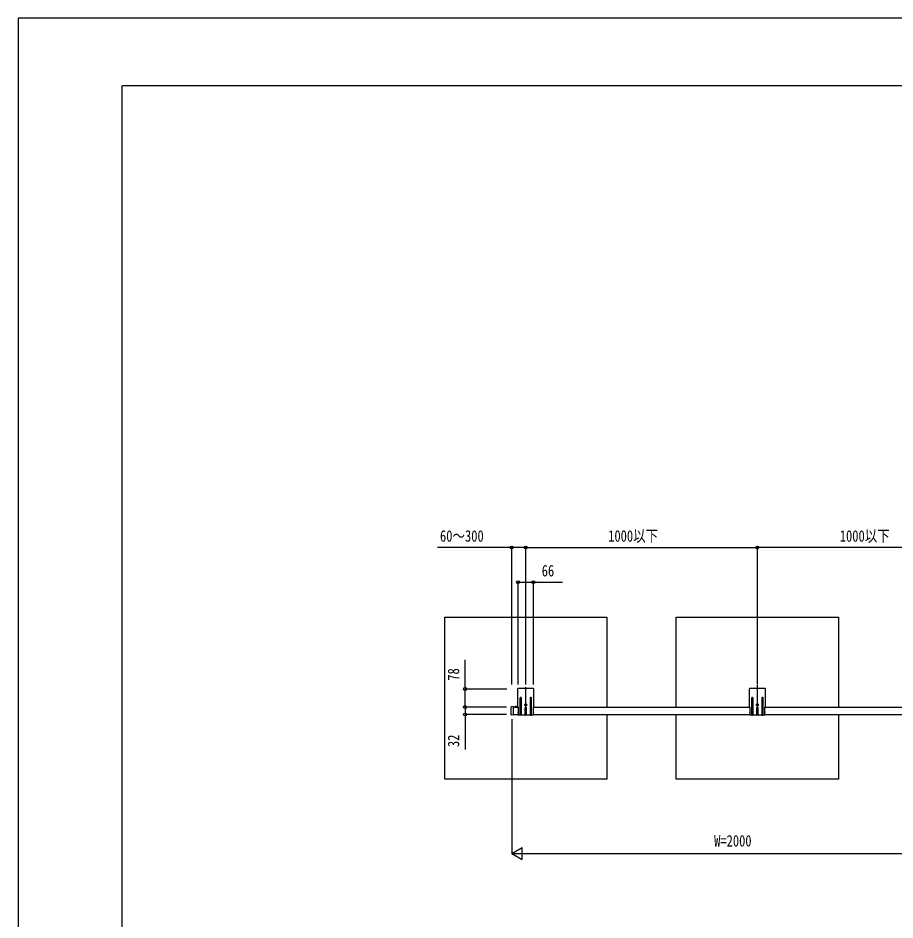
# Model space of a CAD drawing. Units: millimetres, scale not verified. Extents: x -6308 to 6308, y -4455 to 4455.
# Drawn here: x -6308 to -2522, y 560 to 4455 of the extents above; entities that cross this region are included whole.
import ezdxf
from ezdxf.enums import TextEntityAlignment as Align

# ---------------------------------------------------------------- set-up
doc = ezdxf.new("R2010")
doc.units = ezdxf.units.MM
doc.header["$LTSCALE"] = 22
for name, color, linetype in [('0-4_YKK_12', 2, 'Continuous'), ('0-5_YKK_A1', 4, 'Continuous'), ('0-6_YKK_D', 6, 'Continuous'), ('0-7_YKK_ZWAK', 7, 'Continuous')]:
    doc.layers.add(name, color=color, linetype=linetype)
doc.styles.add('ＭＳ ゴシック', font='')
doc.styles.get('ＭＳ ゴシック').set_extended_font_data('MS Gothic')

msp = doc.modelspace()

# ---------------------------------------------------------------- linework, layer by layer
at = {"layer": '0-4_YKK_12'}
for p, q in [((-4115.54, 1470.3), (-4115.54, 1565.3)), ((-3115.64, 1479.3), (-3115.64, 1574.3))]:
    msp.add_line(p, q, dxfattribs=at)
at = {"layer": '0-5_YKK_A1'}
for p, q in [((-4082.04, 1559.3), (-4149.04, 1559.3)), ((-3082.14, 1559.3), (-3149.14, 1559.3)), ((-4150.54, 1557.8), (-4150.54, 1481.3)), ((-4080.54, 1481.3), (-4080.54, 1557.8)), ((-3150.64, 1557.8), (-3150.64, 1481.3)), ((-3080.64, 1481.3), (-3080.64, 1557.8)), ((-4178.14, 1446.48), (-4178.14, 1480.12)), ((-4170.45, 1481.53), (-4177.2, 1481.12)), ((-4170.14, 1481.23), (-4170.14, 1480.55)), ((-4170.14, 1480.55), (-4170.14, 1446.05)), ((-4148.54, 1479.3), (-4150.54, 1481.3)), ((-4140.04, 1445.8), (-4140.04, 1518.8)), ((-4135.04, 1518.8), (-4135.04, 1445.8)), ((-4121.79, 1489.3), (-4109.29, 1489.3)), ((-4116.78, 1488.89), (-4117.61, 1488.89)), ((-4114.29, 1489.72), (-4113.46, 1489.72)), ((-4096.04, 1518.8), (-4096.04, 1445.8)), ((-4091.04, 1445.8), (-4091.04, 1518.8)), ((-4080.54, 1481.3), (-4082.54, 1479.3)), ((-3148.64, 1479.3), (-3150.64, 1481.3)), ((-3140.14, 1445.8), (-3140.14, 1518.8)), ((-3135.14, 1518.8), (-3135.14, 1445.8)), ((-3121.89, 1489.3), (-3109.39, 1489.3)), ((-3116.88, 1488.89), (-3117.71, 1488.89)), ((-3114.39, 1489.72), (-3113.56, 1489.72)), ((-3096.14, 1518.8), (-3096.14, 1445.8)), ((-3091.14, 1445.8), (-3091.14, 1518.8)), ((-3080.64, 1481.3), (-3082.64, 1479.3)), ((-4170.45, 1445.07), (-4177.2, 1445.48)), ((-4170.14, 1479.3), (-4148.54, 1479.3)), ((-4170.14, 1447.3), (-4148.54, 1447.3)), ((-4170.14, 1446.05), (-4170.14, 1445.37)), ((-4163.34, 1479.81), (-4153.94, 1479.81)), ((-4163.34, 1479.3), (-4163.34, 1479.81)), ((-4163.34, 1479.3), (-4153.94, 1479.3)), ((-4160.64, 1479.3), (-4156.64, 1479.3)), ((-4153.94, 1479.3), (-4153.94, 1479.81)), ((-4148.54, 1479.3), (-4148.54, 1475.76)), ((-4148.54, 1474.84), (-4148.54, 1456.76)), ((-4148.54, 1455.84), (-4148.54, 1445.8)), ((-4148.54, 1445.8), (-4140.04, 1445.8)), ((-4136.04, 1444.8), (-4139.04, 1444.8)), ((-4135.04, 1445.8), (-4118.04, 1445.8)), ((-4118.04, 1445.8), (-4118.04, 1478)), ((-4114.04, 1444.8), (-4117.04, 1444.8)), ((-4113.04, 1478), (-4113.04, 1445.8)), ((-4113.04, 1445.8), (-4096.04, 1445.8)), ((-4095.04, 1444.8), (-4092.04, 1444.8)), ((-4091.04, 1445.8), (-4082.54, 1445.8)), ((-4082.54, 1479.3), (-3148.64, 1479.3)), ((-4082.54, 1475.76), (-4082.54, 1479.3)), ((-4082.54, 1456.76), (-4082.54, 1474.84)), ((-4082.54, 1445.8), (-4082.54, 1455.84)), ((-4082.54, 1447.3), (-3148.64, 1447.3)), ((-3148.64, 1479.3), (-3148.64, 1475.76)), ((-3148.64, 1474.84), (-3148.64, 1456.76)), ((-3148.64, 1455.84), (-3148.64, 1445.8)), ((-3148.64, 1445.8), (-3140.14, 1445.8)), ((-3136.14, 1444.8), (-3139.14, 1444.8)), ((-3135.14, 1445.8), (-3118.14, 1445.8)), ((-3118.14, 1445.8), (-3118.14, 1478)), ((-3114.14, 1444.8), (-3117.14, 1444.8)), ((-3113.14, 1478), (-3113.14, 1445.8)), ((-3113.14, 1445.8), (-3096.14, 1445.8)), ((-3095.14, 1444.8), (-3092.14, 1444.8)), ((-3091.14, 1445.8), (-3082.64, 1445.8)), ((-3082.64, 1479.3), (-2180.64, 1479.3)), ((-3082.64, 1475.76), (-3082.64, 1479.3)), ((-3082.64, 1456.76), (-3082.64, 1474.84)), ((-3082.64, 1445.8), (-3082.64, 1455.84)), ((-3082.64, 1447.3), (-2180.64, 1447.3))]:
    msp.add_line(p, q, dxfattribs=at)
for points in [[(-3765.54, 1447.3), (-3765.54, 1168.3), (-4465.54, 1168.3), (-4465.54, 1868.3), (-3765.54, 1868.3), (-3765.54, 1479.3)], [(-3465.64, 1479.3), (-3465.64, 1868.3), (-2765.64, 1868.3), (-2765.64, 1479.3)], [(-4160.74, 1481.46), (-4159.79, 1479.51), (-4158.64, 1478.9)], [(-4156.54, 1481.46), (-4157.49, 1479.51), (-4158.64, 1478.9)], [(-4117.61, 1488.89), (-4117.61, 1489.72), (-4116.78, 1489.72)], [(-4115.95, 1490.55), (-4115.95, 1491.38), (-4115.12, 1491.38), (-4115.12, 1490.55)], [(-4115.12, 1488.06), (-4115.12, 1487.23), (-4115.95, 1487.23), (-4115.95, 1488.06)], [(-4113.46, 1489.72), (-4113.46, 1488.89), (-4114.29, 1488.89)], [(-3117.71, 1488.89), (-3117.71, 1489.72), (-3116.88, 1489.72)], [(-3116.05, 1490.55), (-3116.05, 1491.38), (-3115.22, 1491.38), (-3115.22, 1490.55)], [(-3115.22, 1488.06), (-3115.22, 1487.23), (-3116.05, 1487.23), (-3116.05, 1488.06)], [(-3113.56, 1489.72), (-3113.56, 1488.89), (-3114.39, 1488.89)], [(-2765.64, 1447.3), (-2765.64, 1168.3), (-3465.64, 1168.3), (-3465.64, 1447.3)]]:
    msp.add_lwpolyline(points, dxfattribs=at)
for centre in [(-4115.54, 1489.3), (-3115.64, 1489.3)]:
    msp.add_circle(centre, 4.25, dxfattribs=at)
for centre, radius, start, end in [((-4149.04, 1557.8), 1.5, 90, 180), ((-4082.04, 1557.8), 1.5, 0, 90), ((-3149.14, 1557.8), 1.5, 90, 180), ((-3082.14, 1557.8), 1.5, 0, 90), ((-4137.54, 1518.8), 2.5, 0, 180), ((-4093.54, 1518.8), 2.5, 0, 180), ((-3137.64, 1518.8), 2.5, 0, 180), ((-3093.64, 1518.8), 2.5, 0, 180), ((-4177.14, 1480.12), 1, 93.5, 180), ((-4170.44, 1481.23), 0.3, 0, 93.5), ((-4158.64, 1475.26), 6.55, 44.12696, 135.87304), ((-4115.54, 1478), 2.5, 0, 180), ((-4116.78, 1490.55), 0.83, 270, 0), ((-4116.78, 1488.06), 0.83, 0, 90), ((-4114.29, 1490.55), 0.83, 180, 270), ((-4114.29, 1488.06), 0.83, 90, 180), ((-3115.64, 1478), 2.5, 0, 180), ((-3116.88, 1490.55), 0.83, 270, 0), ((-3116.88, 1488.06), 0.83, 0, 90), ((-3114.39, 1490.55), 0.83, 180, 270), ((-3114.39, 1488.06), 0.83, 90, 180), ((-4177.14, 1446.48), 1, 180, 266.5), ((-4170.44, 1445.37), 0.3, 266.5, 0), ((-4148.74, 1475.3), 0.5, 293.57818, 66.42182), ((-4148.74, 1456.3), 0.5, 293.57818, 66.42182), ((-4139.04, 1445.8), 1, 180, 270), ((-4136.04, 1445.8), 1, 270, 0), ((-4117.04, 1445.8), 1, 180, 270), ((-4114.04, 1445.8), 1, 270, 0), ((-4095.04, 1445.8), 1, 180, 270), ((-4092.04, 1445.8), 1, 270, 0), ((-4082.34, 1475.3), 0.5, 113.57818, 246.42182), ((-4082.34, 1456.3), 0.5, 113.57818, 246.42182), ((-3148.84, 1475.3), 0.5, 293.57818, 66.42182), ((-3148.84, 1456.3), 0.5, 293.57818, 66.42182), ((-3139.14, 1445.8), 1, 180, 270), ((-3136.14, 1445.8), 1, 270, 0), ((-3117.14, 1445.8), 1, 180, 270), ((-3114.14, 1445.8), 1, 270, 0), ((-3095.14, 1445.8), 1, 180, 270), ((-3092.14, 1445.8), 1, 270, 0), ((-3082.44, 1475.3), 0.5, 113.57818, 246.42182), ((-3082.44, 1456.3), 0.5, 113.57818, 246.42182)]:
    msp.add_arc(centre, radius, start, end, dxfattribs=at)
at = {"layer": '0-6_YKK_D'}
for p, q in [((-4176.14, 1577.3), (-4176.14, 2169.3)), ((-4115.54, 1577.3), (-4115.54, 2169.3)), ((-4115.54, 1577.3), (-4115.54, 2169.3)), ((-4115.54, 2168.3), (-3115.64, 2168.3)), ((-3115.64, 1577.3), (-3115.64, 2169.3)), ((-3115.64, 1577.3), (-3115.64, 2169.3)), ((-2115.64, 2168.3), (-3115.64, 2168.3)), ((-4148.54, 1577.3), (-4148.54, 2019.3)), ((-4082.54, 1577.3), (-4082.54, 2019.3)), ((-4197.64, 1557.3), (-4378.64, 1557.3)), ((-4198.14, 1479.3), (-4378.64, 1479.3)), ((-4198.14, 1479.3), (-4378.64, 1479.3)), ((-4198.14, 1447.3), (-4378.64, 1447.3)), ((-4176.14, 1427.3), (-4176.14, 846.3)), ((-4176.14, 847.3), (-4130.67, 873.55)), ((-4130.67, 821.05), (-4130.67, 873.55)), ((-4176.14, 847.3), (-4130.67, 821.05)), ((-4176.14, 847.3), (-4085.2, 847.3)), ((-4123.64, 847.3), (-2228.64, 847.3))]:
    msp.add_line(p, q, dxfattribs=at)
for points in [[(-4115.54, 2168.3), (-4176.14, 2168.3), (-4496.24, 2168.3)], [(-4148.54, 2018.3), (-4082.54, 2018.3), (-3956.84, 2018.3)], [(-4377.64, 1479.3), (-4377.64, 1557.3), (-4377.64, 1683)], [(-4377.64, 1479.3), (-4377.64, 1447.3), (-4377.64, 1296.1)]]:
    msp.add_lwpolyline(points, dxfattribs=at)
for centre in [(-4176.14, 2168.3), (-4115.54, 2168.3), (-4115.54, 2168.3), (-3115.64, 2168.3), (-3115.64, 2168.3), (-4148.54, 2018.3), (-4082.54, 2018.3), (-4377.64, 1557.3), (-4377.64, 1479.3), (-4377.64, 1479.3), (-4377.64, 1447.3)]:
    msp.add_circle(centre, 6.38, dxfattribs=at)
at = {"layer": '0-7_YKK_ZWAK'}
for p in [(5842.53, 4162.5), (-5857.47, -3787.5)]:
    msp.add_line(p, (-5857.47, 4162.5), dxfattribs=at)
msp.add_lwpolyline([(-6307.5, -4455), (6307.5, -4455), (6307.5, 4455), (-6307.5, 4455)], close=True, dxfattribs=at)

# ---------------------------------------------------------------- texts
at = {"layer": '0-6_YKK_D', "style": 'ＭＳ ゴシック', "width": 0.8}
for s, p in [('60～300', (-4485.74, 2178.8)), ('1000以下', (-3759.59, 2178.8)), ('1000以下', (-2759.64, 2178.8)), ('66', (-4046.54, 2028.8)), ('W=2000', (-3302.14, 862.3))]:
    msp.add_text(s, height=49.49, dxfattribs=at).set_placement(p, align=Align.BOTTOM_LEFT)
for s, p in [('78', (-4388.14, 1593.3)), ('32', (-4388.14, 1306.6))]:
    msp.add_text(s, height=49.49, rotation=90, dxfattribs=at).set_placement(p, align=Align.BOTTOM_LEFT)

doc.saveas('drawing.dxf')
